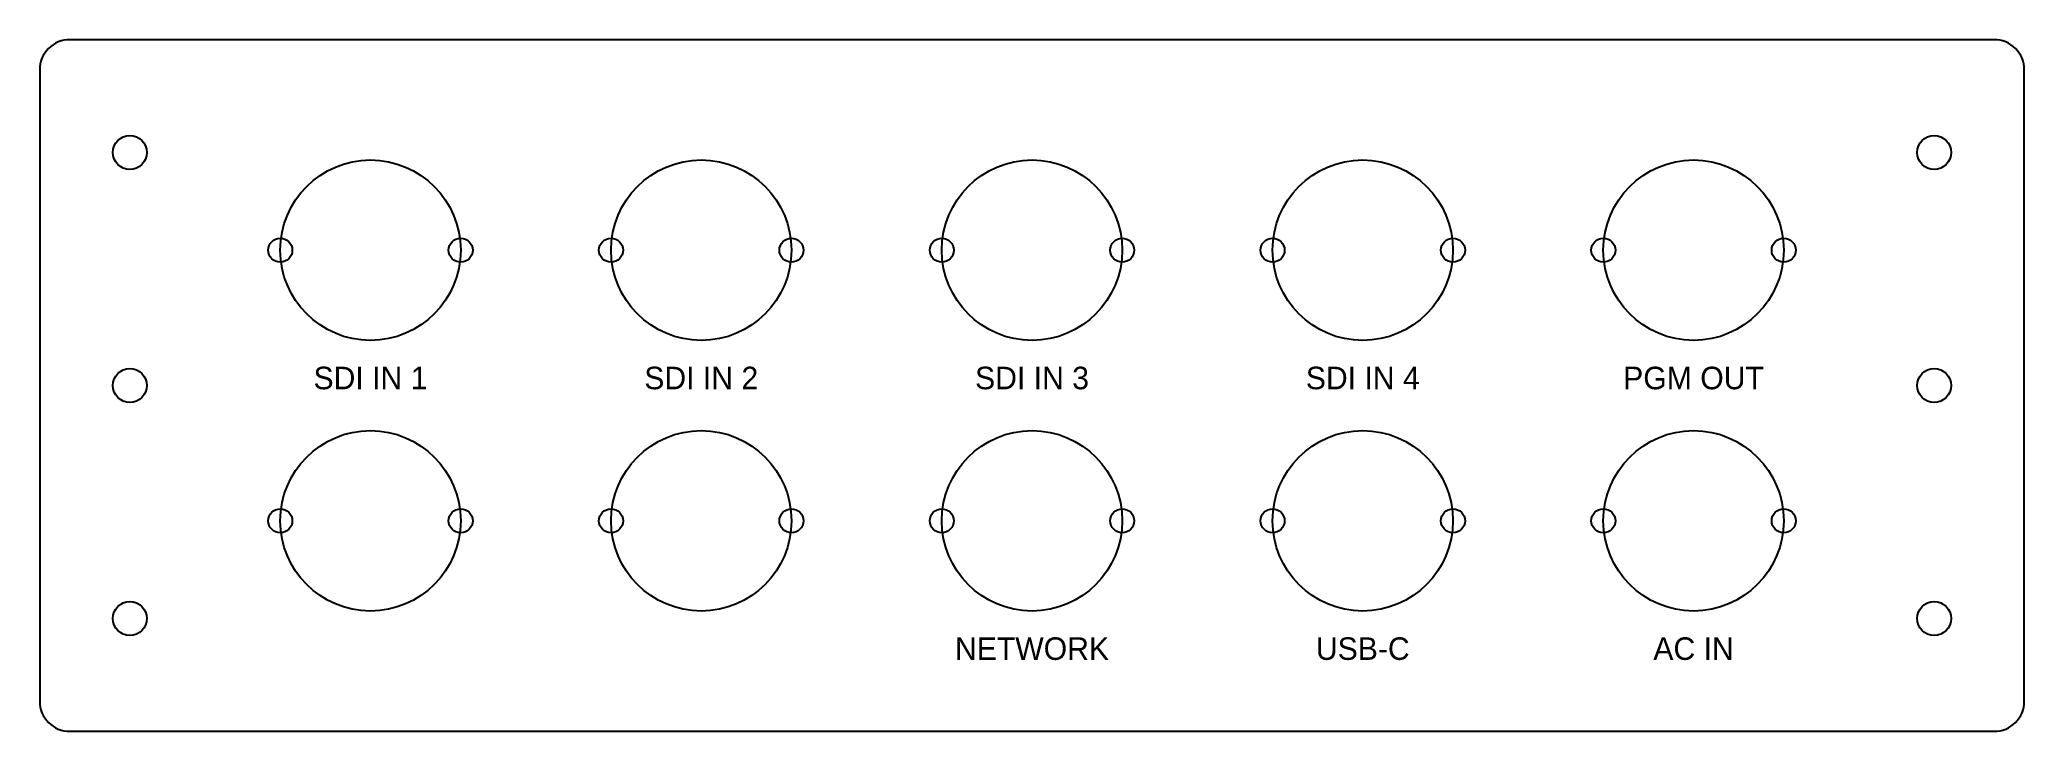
# Model space of a CAD drawing. Header units: millimetres. Extents: x 0 to 264, y 0 to 92.
import ezdxf
from ezdxf.enums import TextEntityAlignment as Align

# ---------------------------------------------------------------- set-up
doc = ezdxf.new("R2010")
doc.units = ezdxf.units.MM
doc.layers.add('CUT', color=7, linetype='CONTINUOUS')
doc.layers.add('ENGRAVE', color=3, linetype='CONTINUOUS')

msp = doc.modelspace()

# ---------------------------------------------------------------- linework, layer by layer
at = {"layer": 'CUT'}
msp.add_lwpolyline([(4, 0), (260, 0, 0.414214), (264, 4), (264, 88, 0.414214), (260, 92), (4, 92, 0.414214), (0, 88), (0, 4, 0.414214)], format="xyb", close=True, dxfattribs=at)
for centre, radius in [((12, 77), 2.25), ((252, 77), 2.25), ((44, 64), 12), ((88, 64), 12), ((132, 64), 12), ((176, 64), 12), ((220, 64), 12), ((32, 64), 1.6), ((56, 64), 1.6), ((76, 64), 1.6), ((100, 64), 1.6), ((120, 64), 1.6), ((144, 64), 1.6), ((164, 64), 1.6), ((188, 64), 1.6), ((208, 64), 1.6), ((232, 64), 1.6), ((12, 46), 2.25), ((252, 46), 2.25), ((44, 28), 12), ((88, 28), 12), ((132, 28), 12), ((176, 28), 12), ((220, 28), 12), ((32, 28), 1.6), ((56, 28), 1.6), ((76, 28), 1.6), ((100, 28), 1.6), ((120, 28), 1.6), ((144, 28), 1.6), ((164, 28), 1.6), ((188, 28), 1.6), ((208, 28), 1.6), ((232, 28), 1.6), ((12, 15), 2.25), ((252, 15), 2.25)]:
    msp.add_circle(centre, radius, dxfattribs=at)

# ---------------------------------------------------------------- texts
at = {"layer": 'ENGRAVE'}
for s, p in [('SDI IN 1', (44, 47)), ('SDI IN 2', (88, 47)), ('SDI IN 3', (132, 47)), ('SDI IN 4', (176, 47)), ('PGM OUT', (220, 47)), ('NETWORK', (132, 11)), ('USB-C', (176, 11)), ('AC IN', (220, 11))]:
    msp.add_text(s, height=3, dxfattribs=at).set_placement(p, align=Align.MIDDLE_CENTER)

doc.saveas('drawing.dxf')
